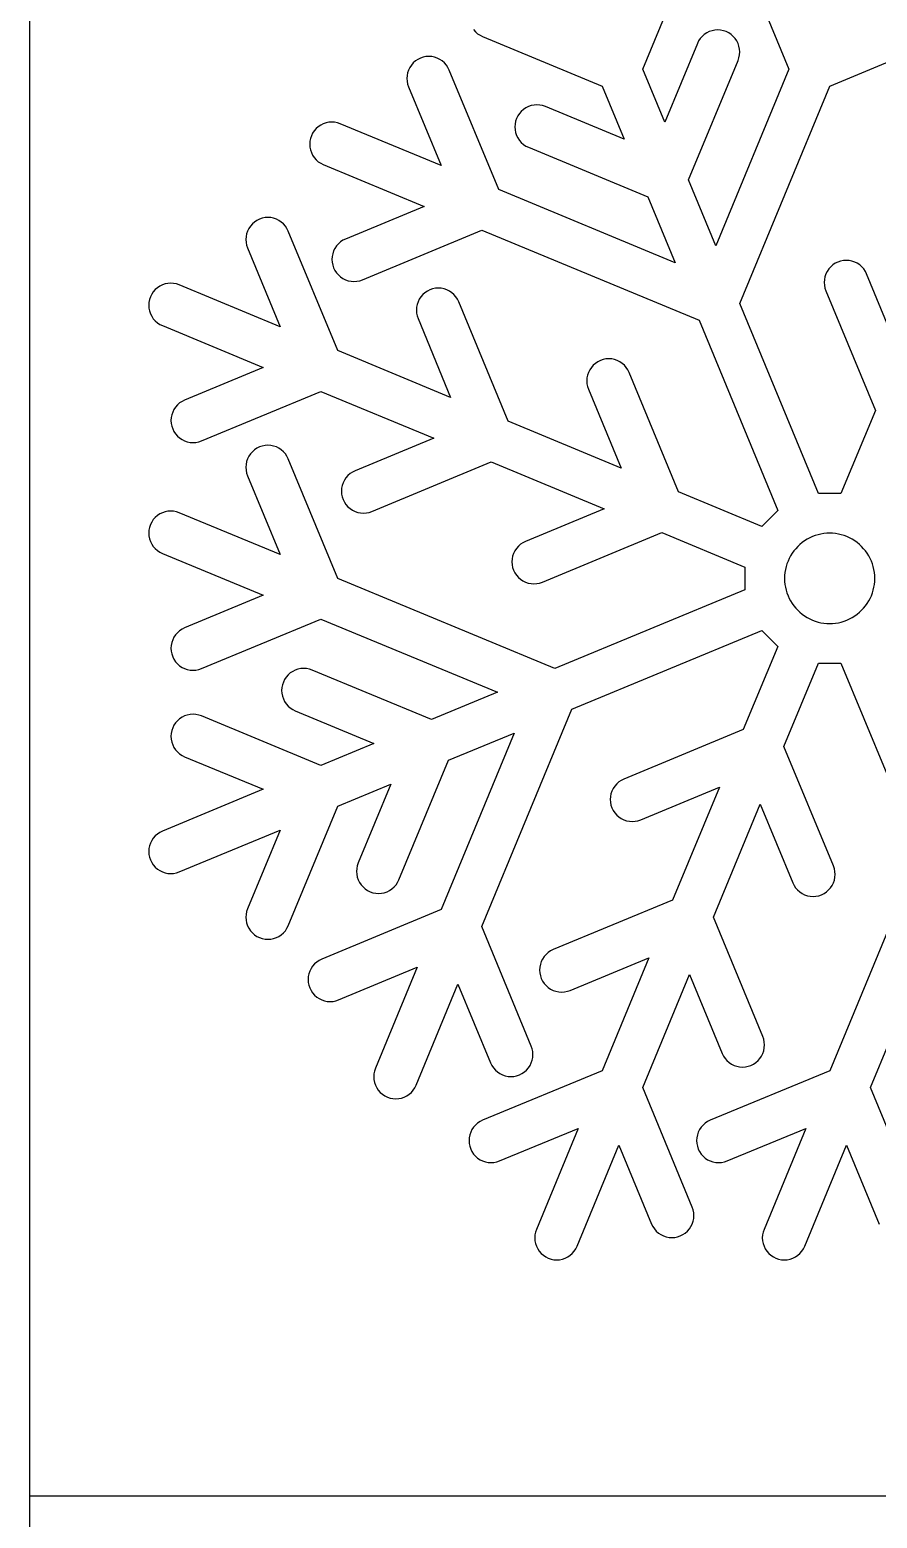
# Model space of a CAD drawing. Extents: x 0 to 210, y 0 to 297.
# Drawn here: x 0 to 55.4, y 147 to 244.2 of the extents above; entities that cross this region are included whole.
import ezdxf

# ---------------------------------------------------------------- set-up
doc = ezdxf.new("R2010")
doc.units = 0
doc.layers.add('Layer_1', color=7, linetype='CONTINUOUS')

msp = doc.modelspace()

# ---------------------------------------------------------------- linework, layer by layer
at = {"layer": 'Layer_1', "color": 7}
for p, q in [((0.000001, 0.000001), (0.000001, 296.999997)), ((40.073285, 241.673139), (43.306985, 249.479837)), ((46.396865, 249.479837), (49.630515, 241.673139)), ((29.014485, 244.258438), (29.138685, 244.116737)), ((29.138685, 244.116737), (29.280285, 243.992537)), ((44.253015, 244.043938), (44.096395, 243.939338)), ((44.421945, 244.127337), (44.253015, 244.043938)), ((44.600305, 244.187837), (44.421945, 244.127337)), ((44.785055, 244.224636), (44.600305, 244.187837)), ((44.973005, 244.236938), (44.785055, 244.224634)), ((45.160975, 244.224636), (44.973005, 244.236941)), ((45.345715, 244.187837), (45.160975, 244.224636)), ((45.524075, 244.127337), (45.345715, 244.187837)), ((45.693005, 244.043938), (45.524075, 244.127337)), ((45.849615, 243.939338), (45.693005, 244.043938)), ((29.280285, 243.992537), (29.436885, 243.887937)), ((29.436885, 243.887937), (29.605785, 243.804636)), ((29.605785, 243.804636), (37.412585, 240.570937)), ((43.642615, 243.347938), (41.511085, 238.202037)), ((43.725935, 243.516939), (43.642615, 243.347938)), ((43.830575, 243.673538), (43.725935, 243.516939)), ((43.954785, 243.815138), (43.830575, 243.673538)), ((44.096395, 243.939338), (43.954785, 243.815138)), ((45.991235, 243.815138), (45.849615, 243.939338)), ((46.115445, 243.673538), (45.991235, 243.815138)), ((46.220085, 243.516939), (46.115445, 243.673538)), ((46.303405, 243.347938), (46.220085, 243.516939)), ((46.363945, 243.169636), (46.303405, 243.347938)), ((46.400695, 242.984837), (46.363945, 243.169636)), ((52.291285, 240.570937), (60.098005, 243.804636)), ((25.072385, 242.086938), (24.948185, 241.945336)), ((25.213985, 242.211136), (25.072385, 242.086938)), ((25.370585, 242.315736), (25.213985, 242.211136)), ((25.539485, 242.399037), (25.370585, 242.315736)), ((25.717885, 242.459638), (25.539485, 242.399037)), ((25.902585, 242.496339), (25.717885, 242.459638)), ((26.090585, 242.508638), (25.902585, 242.496333)), ((26.278485, 242.496339), (26.090585, 242.508643)), ((26.463285, 242.459638), (26.278485, 242.496339)), ((26.641585, 242.399037), (26.463285, 242.459638)), ((26.810585, 242.315736), (26.641585, 242.399037)), ((26.967185, 242.211136), (26.810585, 242.315736)), ((27.108785, 242.086938), (26.967185, 242.211136)), ((27.232985, 241.945336), (27.108785, 242.086938)), ((43.069745, 234.439137), (46.303405, 242.245838)), ((46.303405, 242.245838), (46.363945, 242.424236)), ((46.363945, 242.424236), (46.400695, 242.608937)), ((46.413005, 242.796936), (46.400694, 242.984837)), ((46.400695, 242.608937), (46.413005, 242.796936)), ((24.662885, 241.256638), (24.650585, 241.068638)), ((24.699685, 241.441338), (24.662885, 241.256638)), ((24.760185, 241.619737), (24.699685, 241.441338)), ((24.843485, 241.788638), (24.760185, 241.619737)), ((24.948185, 241.945336), (24.843485, 241.788638)), ((27.337685, 241.788638), (27.232985, 241.945336)), ((27.420985, 241.619737), (27.337685, 241.788638)), ((30.654585, 233.813038), (27.420985, 241.619737)), ((41.511085, 238.202037), (40.073285, 241.673139)), ((49.630515, 241.673139), (44.851925, 230.136538)), ((24.650585, 241.068638), (24.662884, 240.880738)), ((24.662885, 240.880738), (24.699685, 240.695939)), ((24.699685, 240.695939), (24.760185, 240.517639)), ((24.760185, 240.517639), (26.891685, 235.371639)), ((37.412585, 240.570937), (38.850285, 237.099838)), ((46.410575, 226.373638), (52.291285, 240.570937)), ((32.602285, 239.231437), (32.433285, 239.148139)), ((32.780585, 239.291937), (32.602285, 239.231437)), ((32.965385, 239.328738), (32.780585, 239.291937)), ((33.153285, 239.341038), (32.965385, 239.328733)), ((33.341285, 239.328738), (33.153285, 239.341043)), ((33.525985, 239.291937), (33.341285, 239.328738)), ((33.704385, 239.231437), (33.525985, 239.291937)), ((38.850285, 237.099838), (33.704385, 239.231437)), ((19.552883, 238.202638), (19.368186, 238.165938)), ((19.740886, 238.214937), (19.552883, 238.202632)), ((19.928885, 238.202638), (19.740886, 238.214943)), ((20.113585, 238.165938), (19.928885, 238.202638)), ((31.762385, 238.273738), (31.725585, 238.088936)), ((31.822885, 238.452136), (31.762385, 238.273738)), ((31.906185, 238.621038), (31.822885, 238.452136)), ((32.010885, 238.777637), (31.906185, 238.621038)), ((32.135085, 238.919237), (32.010885, 238.777637)), ((32.276685, 239.043437), (32.135085, 238.919237)), ((32.433285, 239.148139), (32.276685, 239.043437)), ((18.410484, 237.326039), (18.349984, 237.147638)), ((18.493785, 237.494937), (18.410484, 237.326039)), ((18.598484, 237.651638), (18.493785, 237.494937)), ((18.722684, 237.793238), (18.598484, 237.651638)), ((18.864284, 237.917438), (18.722684, 237.793238)), ((19.020886, 238.022038), (18.864284, 237.917438)), ((19.189785, 238.105339), (19.020886, 238.022038)), ((19.368186, 238.165938), (19.189785, 238.105339)), ((20.291984, 238.105339), (20.113585, 238.165938)), ((26.891685, 235.371639), (20.291984, 238.105339)), ((31.725585, 238.088936), (31.713285, 237.901038)), ((31.713285, 237.901038), (31.725584, 237.713039)), ((31.725585, 237.713039), (31.762385, 237.528338)), ((31.762385, 237.528338), (31.822885, 237.349937)), ((31.822885, 237.349937), (31.906185, 237.181039)), ((18.313186, 236.962937), (18.300881, 236.774938)), ((18.300886, 236.774938), (18.313191, 236.587037)), ((18.349984, 237.147638), (18.313186, 236.962937)), ((18.313186, 236.587037), (18.349984, 236.402238)), ((18.349984, 236.402238), (18.410484, 236.223938)), ((31.906185, 237.181039), (32.010885, 237.024436)), ((32.010885, 237.024436), (32.135085, 236.882837)), ((32.135085, 236.882837), (32.276685, 236.758637)), ((32.276685, 236.758637), (32.433285, 236.653938)), ((32.433285, 236.653938), (32.602285, 236.570637)), ((32.602285, 236.570637), (40.408985, 233.337036)), ((18.410484, 236.223938), (18.493785, 236.054938)), ((18.493785, 236.054938), (18.598484, 235.898339)), ((18.598484, 235.898339), (18.722684, 235.756736)), ((18.722684, 235.756736), (18.864284, 235.632539)), ((18.864284, 235.632539), (19.020886, 235.527939)), ((19.020886, 235.527939), (19.189785, 235.444638)), ((19.189785, 235.444638), (25.789585, 232.710839)), ((44.851925, 230.136538), (43.069745, 234.439137)), ((42.191185, 229.034437), (30.654585, 233.813038)), ((40.408985, 233.337036), (42.191185, 229.034437)), ((25.789585, 232.710839), (20.643585, 230.579339)), ((14.427285, 231.424436), (14.322685, 231.267837)), ((14.551485, 231.566038), (14.427285, 231.424436)), ((14.693084, 231.690239), (14.551485, 231.566038)), ((14.849684, 231.794938), (14.693084, 231.690239)), ((15.018684, 231.878238), (14.849684, 231.794938)), ((15.196984, 231.938738), (15.018684, 231.878238)), ((15.381786, 231.975537), (15.196984, 231.938738)), ((15.569684, 231.987836), (15.381786, 231.975532)), ((15.757686, 231.975537), (15.569684, 231.987842)), ((15.942386, 231.938738), (15.757686, 231.975537)), ((16.120785, 231.878238), (15.942386, 231.938738)), ((16.289686, 231.794938), (16.120785, 231.878238)), ((16.446286, 231.690239), (16.289686, 231.794938)), ((16.587984, 231.566038), (16.446286, 231.690239)), ((16.712184, 231.424436), (16.587984, 231.566038)), ((16.816784, 231.267837), (16.712184, 231.424436)), ((14.129684, 230.547837), (14.142074, 230.359838)), ((14.142085, 230.735738), (14.129695, 230.547837)), ((14.178785, 230.920537), (14.142085, 230.735738)), ((14.239285, 231.098938), (14.178785, 230.920537)), ((14.322685, 231.267837), (14.239285, 231.098938)), ((16.900085, 231.098938), (16.816784, 231.267837)), ((20.133784, 223.292138), (16.900085, 231.098938)), ((20.474686, 230.496038), (20.318084, 230.391438)), ((20.643585, 230.579339), (20.474686, 230.496038)), ((21.745784, 227.918638), (29.552485, 231.152238)), ((29.552485, 231.152238), (43.749795, 225.271537)), ((14.142085, 230.359838), (14.178785, 230.175137)), ((14.178785, 230.175137), (14.239285, 229.996739)), ((14.239285, 229.996739), (16.370884, 224.850837)), ((19.803785, 229.621637), (19.766986, 229.436937)), ((19.864284, 229.800038), (19.803785, 229.621637)), ((19.947585, 229.968937), (19.864284, 229.800038)), ((20.052284, 230.125638), (19.947585, 229.968937)), ((20.176484, 230.267238), (20.052284, 230.125638)), ((20.318084, 230.391438), (20.176484, 230.267238)), ((19.766986, 229.436937), (19.754681, 229.248937)), ((19.754683, 229.248937), (19.766988, 229.061037)), ((19.766986, 229.061037), (19.803785, 228.876238)), ((19.803785, 228.876238), (19.864284, 228.697938)), ((19.864284, 228.697938), (19.947585, 228.528938)), ((19.947585, 228.528938), (20.052284, 228.372338)), ((52.23324, 228.623539), (52.128581, 228.466936)), ((52.357417, 228.765138), (52.23324, 228.623539)), ((52.499033, 228.889338), (52.357417, 228.765138)), ((52.65565, 228.993938), (52.499033, 228.889338)), ((52.82458, 229.077338), (52.65565, 228.993938)), ((53.00294, 229.137838), (52.82458, 229.077338)), ((53.187693, 229.174637), (53.00294, 229.137838)), ((53.375655, 229.186939), (53.187693, 229.174634)), ((53.563605, 229.174637), (53.375655, 229.186942)), ((53.748345, 229.137838), (53.563605, 229.174637)), ((53.926705, 229.077338), (53.748345, 229.137838)), ((54.095655, 228.993938), (53.926705, 229.077338)), ((54.252265, 228.889338), (54.095655, 228.993938)), ((54.393885, 228.765138), (54.252265, 228.889338)), ((54.518075, 228.623539), (54.393885, 228.765138)), ((54.622725, 228.466936), (54.518075, 228.623539)), ((8.499986, 227.501237), (8.343384, 227.396538)), ((8.668986, 227.584538), (8.499986, 227.501237)), ((8.847286, 227.645038), (8.668986, 227.584538)), ((9.032085, 227.681836), (8.847286, 227.645038)), ((9.219986, 227.694139), (9.032085, 227.681834)), ((9.407985, 227.681836), (9.219986, 227.694141)), ((9.592784, 227.645038), (9.407985, 227.681836)), ((9.771084, 227.584538), (9.592784, 227.645038)), ((16.370884, 224.850837), (9.771084, 227.584538)), ((20.052284, 228.372338), (20.176484, 228.230739)), ((20.176484, 228.230739), (20.318084, 228.106539)), ((20.318084, 228.106539), (20.474686, 228.001939)), ((20.474686, 228.001939), (20.643585, 227.918638)), ((20.643585, 227.918638), (20.821986, 227.858036)), ((20.821986, 227.858036), (21.006785, 227.821336)), ((21.006785, 227.821336), (21.194686, 227.808947)), ((21.194686, 227.808938), (21.382685, 227.821328)), ((21.382685, 227.821336), (21.567386, 227.858036)), ((21.567386, 227.858036), (21.745784, 227.918638)), ((51.947978, 227.934837), (51.935664, 227.746937)), ((51.935664, 227.746937), (51.947978, 227.558937)), ((51.984736, 228.119637), (51.947978, 227.934837)), ((51.947978, 227.558937), (51.984736, 227.374237)), ((52.045283, 228.297939), (51.984736, 228.119637)), ((52.128581, 228.466936), (52.045283, 228.297939)), ((54.706035, 228.297939), (54.622725, 228.466936)), ((56.837545, 223.152043), (54.706035, 228.297939)), ((7.829084, 226.626836), (7.792384, 226.442139)), ((7.889686, 226.805237), (7.829084, 226.626836)), ((7.972984, 226.974136), (7.889686, 226.805237)), ((8.077584, 227.130738), (7.972984, 226.974136)), ((8.201784, 227.272338), (8.077584, 227.130738)), ((8.343384, 227.396538), (8.201784, 227.272338)), ((25.464585, 226.652637), (25.381285, 226.483738)), ((25.569285, 226.809236), (25.464585, 226.652637)), ((25.693485, 226.950937), (25.569285, 226.809236)), ((25.835085, 227.075138), (25.693485, 226.950937)), ((25.991685, 227.179738), (25.835085, 227.075138)), ((26.160685, 227.263038), (25.991685, 227.179738)), ((26.338985, 227.323637), (26.160685, 227.263038)), ((26.523785, 227.360337), (26.338985, 227.323637)), ((26.711685, 227.372637), (26.523785, 227.360332)), ((26.899685, 227.360337), (26.711685, 227.372642)), ((27.084385, 227.323637), (26.899685, 227.360337)), ((27.262785, 227.263038), (27.084385, 227.323637)), ((27.431685, 227.179738), (27.262785, 227.263038)), ((27.588285, 227.075138), (27.431685, 227.179738)), ((27.729985, 226.950937), (27.588285, 227.075138)), ((27.854185, 226.809236), (27.729985, 226.950937)), ((27.958785, 226.652637), (27.854185, 226.809236)), ((28.042085, 226.483738), (27.958785, 226.652637)), ((51.984736, 227.374237), (52.045283, 227.195839)), ((52.045283, 227.195839), (55.278915, 219.389146)), ((7.779986, 226.254136), (7.792376, 226.066137)), ((7.792384, 226.442139), (7.779995, 226.254136)), ((7.792384, 226.066137), (7.829084, 225.881437)), ((7.829084, 225.881437), (7.889686, 225.703038)), ((7.889686, 225.703038), (7.972984, 225.534137)), ((25.271685, 225.932637), (25.283984, 225.744737)), ((25.283985, 226.120637), (25.271686, 225.932637)), ((25.320785, 226.305337), (25.283985, 226.120637)), ((25.283985, 225.744737), (25.320785, 225.559937)), ((25.381285, 226.483738), (25.320785, 226.305337)), ((25.320785, 225.559937), (25.381285, 225.381638)), ((31.275785, 218.677043), (28.042085, 226.483738)), ((51.555186, 213.953461), (46.410575, 226.373638)), ((7.972984, 225.534137), (8.077584, 225.377537)), ((8.077584, 225.377537), (8.201784, 225.235938)), ((8.201784, 225.235938), (8.343384, 225.111737)), ((8.343384, 225.111737), (8.499986, 225.007039)), ((8.499986, 225.007039), (8.668986, 224.923738)), ((8.668986, 224.923738), (15.268685, 222.190032)), ((25.381285, 225.381638), (27.512885, 220.235643)), ((43.749795, 225.271537), (48.894415, 212.851327)), ((27.512885, 220.235643), (20.133784, 223.292138)), ((37.302685, 222.647937), (37.133685, 222.564541)), ((37.480985, 222.708446), (37.302685, 222.647937)), ((37.665785, 222.745135), (37.480985, 222.708446)), ((37.853685, 222.757524), (37.665785, 222.745107)), ((38.041685, 222.745135), (37.853685, 222.757553)), ((38.226385, 222.708446), (38.041685, 222.745135)), ((38.404785, 222.647937), (38.226385, 222.708446)), ((38.573685, 222.564541), (38.404785, 222.647937)), ((15.268685, 222.190032), (10.122786, 220.058549)), ((36.462785, 221.690245), (36.425985, 221.505445)), ((36.523285, 221.868524), (36.462785, 221.690245)), ((36.606585, 222.037547), (36.523285, 221.868524)), ((36.711285, 222.194124), (36.606585, 222.037547)), ((36.835485, 222.335743), (36.711285, 222.194124)), ((36.977085, 222.459949), (36.835485, 222.335743)), ((37.133685, 222.564541), (36.977085, 222.459949)), ((38.730285, 222.459949), (38.573685, 222.564541)), ((38.871885, 222.335743), (38.730285, 222.459949)), ((38.996085, 222.194124), (38.871885, 222.335743)), ((39.100785, 222.037547), (38.996085, 222.194124)), ((39.184085, 221.868524), (39.100785, 222.037547)), ((42.417735, 214.061834), (39.184085, 221.868524)), ((36.413685, 221.317542), (36.425984, 221.129525)), ((36.425985, 221.505445), (36.413686, 221.317542)), ((36.425985, 221.129525), (36.462785, 220.944839)), ((36.462785, 220.944839), (36.523285, 220.766447)), ((36.523285, 220.766447), (38.654785, 215.620491)), ((9.655584, 219.746326), (9.531384, 219.604735)), ((9.797184, 219.870532), (9.655584, 219.746326)), ((9.953885, 219.975237), (9.797184, 219.870532)), ((10.122786, 220.058549), (9.953885, 219.975237)), ((11.224884, 217.397729), (19.031585, 220.631431)), ((19.031585, 220.631431), (26.410685, 217.57488)), ((9.246184, 218.916028), (9.233879, 218.728125)), ((9.282884, 219.100827), (9.246184, 218.916028)), ((9.343486, 219.279248), (9.282884, 219.100827)), ((9.426784, 219.44813), (9.343486, 219.279248)), ((9.531384, 219.604735), (9.426784, 219.44813)), ((55.278915, 219.389146), (53.027384, 213.953461)), ((9.233885, 218.728125), (9.24619, 218.540137)), ((9.246184, 218.540137), (9.282884, 218.355422)), ((9.282884, 218.355422), (9.343486, 218.177058)), ((9.343486, 218.177058), (9.426784, 218.008119)), ((9.426784, 218.008119), (9.531384, 217.851486)), ((9.531384, 217.851486), (9.655584, 217.709895)), ((38.654785, 215.620491), (31.275785, 218.677043)), ((9.655584, 217.709895), (9.797184, 217.585689)), ((9.797184, 217.585689), (9.953885, 217.481041)), ((9.953885, 217.481041), (10.122786, 217.397729)), ((10.122786, 217.397729), (10.301184, 217.337193)), ((10.301184, 217.337193), (10.485885, 217.300447)), ((10.485885, 217.300447), (10.673884, 217.288029)), ((10.673884, 217.288114), (10.861785, 217.300532)), ((10.861785, 217.300447), (11.046485, 217.337193)), ((11.046485, 217.337193), (11.224884, 217.397729)), ((14.693084, 216.811525), (14.551485, 216.687348)), ((14.849684, 216.916173), (14.693084, 216.811525)), ((15.018684, 216.999485), (14.849684, 216.916173)), ((15.196984, 217.060022), (15.018684, 216.999485)), ((15.381786, 217.096767), (15.196984, 217.060022)), ((15.569684, 217.109101), (15.381786, 217.096683)), ((15.757686, 217.096767), (15.569684, 217.109185)), ((15.942386, 217.060022), (15.757686, 217.096767)), ((16.120785, 216.999485), (15.942386, 217.060022)), ((16.289686, 216.916173), (16.120785, 216.999485)), ((16.446286, 216.811525), (16.289686, 216.916173)), ((16.587984, 216.687348), (16.446286, 216.811525)), ((26.410685, 217.57488), (21.264784, 215.44334)), ((14.142085, 215.85705), (14.129695, 215.66909)), ((14.178785, 216.041793), (14.142085, 215.85705)), ((14.239285, 216.220157), (14.178785, 216.041793)), ((14.322685, 216.389095), (14.239285, 216.220157)), ((14.427285, 216.545729), (14.322685, 216.389095)), ((14.551485, 216.687348), (14.427285, 216.545729)), ((16.712184, 216.545729), (16.587984, 216.687348)), ((16.816784, 216.389095), (16.712184, 216.545729)), ((16.900085, 216.220157), (16.816784, 216.389095)), ((20.133784, 208.413439), (16.900085, 216.220157)), ((22.366884, 212.782577), (30.173585, 216.016223)), ((30.173585, 216.016223), (37.552685, 212.9597)), ((14.129684, 215.66909), (14.142074, 215.48113)), ((14.142085, 215.48113), (14.178785, 215.296387)), ((14.178785, 215.296387), (14.239285, 215.118023)), ((14.239285, 215.118023), (16.370884, 209.972067)), ((20.673385, 214.989583), (20.568785, 214.832978)), ((20.797585, 215.131203), (20.673385, 214.989583)), ((20.939184, 215.25538), (20.797585, 215.131203)), ((21.095784, 215.360028), (20.939184, 215.25538)), ((21.264784, 215.44334), (21.095784, 215.360028)), ((20.375784, 214.112945), (20.388174, 213.925013)), ((20.388185, 214.300905), (20.375795, 214.112945)), ((20.424885, 214.485647), (20.388185, 214.300905)), ((20.388185, 213.925013), (20.424885, 213.74027)), ((20.485484, 214.66404), (20.424885, 214.485647)), ((20.568785, 214.832978), (20.485484, 214.66404)), ((47.853405, 211.810294), (42.417735, 214.061834)), ((53.027384, 213.953461), (51.555186, 213.953461)), ((20.424885, 213.74027), (20.485484, 213.561906)), ((20.485484, 213.561906), (20.568785, 213.392968)), ((20.568785, 213.392968), (20.673385, 213.236334)), ((20.673385, 213.236334), (20.797585, 213.094715)), ((20.797585, 213.094715), (20.939184, 212.970537)), ((20.939184, 212.970537), (21.095784, 212.865889)), ((37.552685, 212.9597), (32.406785, 210.828189)), ((7.972984, 212.095395), (7.889686, 211.926456)), ((8.077584, 212.252028), (7.972984, 212.095395)), ((8.201784, 212.393619), (8.077584, 212.252028)), ((8.343384, 212.517825), (8.201784, 212.393619)), ((8.499986, 212.622501), (8.343384, 212.517825)), ((8.668986, 212.705785), (8.499986, 212.622501)), ((8.847286, 212.766321), (8.668986, 212.705785)), ((9.032085, 212.803095), (8.847286, 212.766321)), ((9.219986, 212.8154), (9.032085, 212.802982)), ((9.407985, 212.803095), (9.219986, 212.815513)), ((9.592784, 212.766321), (9.407985, 212.803095)), ((9.771084, 212.705785), (9.592784, 212.766321)), ((16.370884, 209.972067), (9.771084, 212.705785)), ((21.095784, 212.865889), (21.264784, 212.782577)), ((21.264784, 212.782577), (21.443084, 212.722041)), ((21.443084, 212.722041), (21.627886, 212.685295)), ((21.627886, 212.685295), (21.815786, 212.672878)), ((21.815786, 212.672962), (22.003786, 212.68538)), ((22.003786, 212.685295), (22.188483, 212.722041)), ((22.188483, 212.722041), (22.366884, 212.782577)), ((48.894415, 212.851327), (47.853405, 211.810294)), ((7.779986, 211.375389), (7.792376, 211.187429)), ((7.792384, 211.563349), (7.779995, 211.375389)), ((7.829084, 211.748092), (7.792384, 211.563349)), ((7.792384, 211.187429), (7.829084, 211.002687)), ((7.889686, 211.926456), (7.829084, 211.748092)), ((7.829084, 211.002687), (7.889686, 210.82435)), ((33.508885, 208.167426), (41.315585, 211.401071)), ((41.315585, 211.401071), (46.751275, 209.149531)), ((7.889686, 210.82435), (7.972984, 210.655384)), ((7.972984, 210.655384), (8.077584, 210.498779)), ((8.077584, 210.498779), (8.201784, 210.35716)), ((8.201784, 210.35716), (8.343384, 210.232954)), ((8.343384, 210.232954), (8.499986, 210.128334)), ((8.499986, 210.128334), (8.668986, 210.045022)), ((8.668986, 210.045022), (15.268685, 207.311305)), ((31.627385, 210.04886), (31.566885, 209.870496)), ((31.710785, 210.217798), (31.627385, 210.04886)), ((31.815385, 210.374403), (31.710785, 210.217798)), ((31.939585, 210.516051), (31.815385, 210.374403)), ((32.081185, 210.640229), (31.939585, 210.516051)), ((32.237785, 210.744877), (32.081185, 210.640229)), ((32.406785, 210.828189), (32.237785, 210.744877)), ((31.517785, 209.497821), (31.530084, 209.309833)), ((31.530085, 209.685753), (31.517786, 209.497821)), ((31.566885, 209.870496), (31.530085, 209.685753)), ((31.530085, 209.309833), (31.566885, 209.12509)), ((31.566885, 209.12509), (31.627385, 208.946726)), ((46.751275, 209.149531), (46.751275, 207.677347)), ((34.331085, 202.532718), (20.133784, 208.413439)), ((31.627385, 208.946726), (31.710785, 208.777816)), ((31.710785, 208.777816), (31.815385, 208.621183)), ((31.815385, 208.621183), (31.939585, 208.479563)), ((31.939585, 208.479563), (32.081185, 208.355386)), ((32.081185, 208.355386), (32.237785, 208.250738)), ((32.237785, 208.250738), (32.406785, 208.167426)), ((32.406785, 208.167426), (32.585085, 208.106889)), ((32.585085, 208.106889), (32.769885, 208.070144)), ((32.769885, 208.070144), (32.957785, 208.057726)), ((32.957785, 208.057811), (33.145785, 208.070228)), ((33.145785, 208.070144), (33.330485, 208.106889)), ((33.330485, 208.106889), (33.508885, 208.167426)), ((55.241285, 208.413439), (55.241285, 208.413439)), ((15.268685, 207.311305), (10.122786, 205.179793)), ((46.751275, 207.677347), (34.331085, 202.532718)), ((10.122786, 205.179793), (9.953885, 205.096481)), ((11.224884, 202.51903), (19.031585, 205.752676)), ((19.031585, 205.752676), (30.568185, 200.974089)), ((9.282884, 204.2221), (9.246184, 204.037357)), ((9.343486, 204.400465), (9.282884, 204.2221)), ((9.426784, 204.569431), (9.343486, 204.400465)), ((9.531384, 204.726036), (9.426784, 204.569431)), ((9.655584, 204.867655), (9.531384, 204.726036)), ((9.797184, 204.991833), (9.655584, 204.867655)), ((9.953885, 205.096481), (9.797184, 204.991833)), ((35.433185, 199.871955), (47.853405, 205.016556)), ((47.853405, 205.016556), (48.894415, 203.975551)), ((9.246184, 204.037357), (9.233879, 203.849397)), ((9.233885, 203.849397), (9.24619, 203.661466)), ((9.246184, 203.661466), (9.282884, 203.476695)), ((9.282884, 203.476695), (9.343486, 203.29833)), ((9.343486, 203.29833), (9.426784, 203.12942)), ((48.894415, 203.975551), (46.642875, 198.539894)), ((9.426784, 203.12942), (9.531384, 202.972787)), ((9.531384, 202.972787), (9.655584, 202.831168)), ((9.655584, 202.831168), (9.797184, 202.706962)), ((9.797184, 202.706962), (9.953885, 202.602314)), ((9.953885, 202.602314), (10.122786, 202.51903)), ((10.122786, 202.51903), (10.301184, 202.458465)), ((10.301184, 202.458465), (10.485885, 202.42172)), ((10.485885, 202.42172), (10.673884, 202.409302)), ((10.673884, 202.409415), (10.861785, 202.421833)), ((10.861785, 202.42172), (11.046485, 202.458465)), ((11.046485, 202.458465), (11.224884, 202.51903)), ((17.031185, 202.237598), (16.889586, 202.113392)), ((17.187785, 202.342246), (17.031185, 202.237598)), ((17.356785, 202.425558), (17.187785, 202.342246)), ((17.535085, 202.486095), (17.356785, 202.425558)), ((17.719884, 202.52284), (17.535085, 202.486095)), ((17.907785, 202.535145), (17.719884, 202.522727)), ((18.095784, 202.52284), (17.907785, 202.535258)), ((18.280484, 202.486095), (18.095784, 202.52284)), ((18.458886, 202.425558), (18.280484, 202.486095)), ((26.265585, 199.191884), (18.458886, 202.425558)), ((49.303656, 197.437732), (51.555186, 202.873417)), ((51.555186, 202.873417), (53.027384, 202.873417)), ((53.027384, 202.873417), (58.171995, 190.45324)), ((16.480084, 201.283123), (16.46778, 201.095163)), ((16.516883, 201.467865), (16.480084, 201.283123)), ((16.577383, 201.64623), (16.516883, 201.467865)), ((16.660786, 201.815168), (16.577383, 201.64623)), ((16.765386, 201.971773), (16.660786, 201.815168)), ((16.889586, 202.113392), (16.765386, 201.971773)), ((16.467785, 201.095163), (16.48009, 200.907203)), ((16.480084, 200.907203), (16.516883, 200.72246)), ((16.516883, 200.72246), (16.577383, 200.544095)), ((16.577383, 200.544095), (16.660786, 200.375157)), ((16.660786, 200.375157), (16.765386, 200.218552)), ((30.568185, 200.974089), (26.265585, 199.191884)), ((9.953885, 199.345836), (9.797184, 199.241188)), ((10.122786, 199.429148), (9.953885, 199.345836)), ((10.301184, 199.489685), (10.122786, 199.429148)), ((10.485885, 199.52643), (10.301184, 199.489685)), ((10.673884, 199.538763), (10.485885, 199.526346)), ((10.861785, 199.52643), (10.673884, 199.538848)), ((11.046485, 199.489685), (10.861785, 199.52643)), ((11.224884, 199.429148), (11.046485, 199.489685)), ((19.031585, 196.195446), (11.224884, 199.429148)), ((16.765386, 200.218552), (16.889586, 200.076933)), ((16.889586, 200.076933), (17.031185, 199.952727)), ((17.031185, 199.952727), (17.187785, 199.848079)), ((17.187785, 199.848079), (17.356785, 199.764767)), ((17.356785, 199.764767), (22.502684, 197.633227)), ((29.552472, 185.674653), (35.433185, 199.871955)), ((9.282884, 198.471455), (9.246184, 198.286741)), ((9.343486, 198.64982), (9.282884, 198.471455)), ((9.426784, 198.818758), (9.343486, 198.64982)), ((9.531384, 198.975363), (9.426784, 198.818758)), ((9.655584, 199.116982), (9.531384, 198.975363)), ((9.797184, 199.241188), (9.655584, 199.116982)), ((46.642875, 198.539894), (38.836185, 195.306249)), ((9.246184, 198.286741), (9.233879, 198.098725)), ((9.233885, 198.098725), (9.24619, 197.910849)), ((9.246184, 197.910849), (9.282884, 197.72605)), ((9.282884, 197.72605), (9.343486, 197.547629)), ((9.343486, 197.547629), (9.426784, 197.378747)), ((9.426784, 197.378747), (9.531384, 197.222142)), ((22.502684, 197.633227), (19.031585, 196.195446)), ((31.670285, 198.313326), (26.891685, 186.776731)), ((27.367685, 196.531149), (31.670285, 198.313326)), ((52.537287, 189.631042), (49.303655, 197.437732)), ((9.531384, 197.222142), (9.655584, 197.080523)), ((9.655584, 197.080523), (9.797184, 196.956345)), ((9.797184, 196.956345), (9.953885, 196.851641)), ((9.953885, 196.851641), (10.122786, 196.768329)), ((10.122786, 196.768329), (15.268685, 194.636846)), ((24.134085, 188.724431), (27.367685, 196.531149)), ((15.268685, 194.636846), (8.668986, 191.903128)), ((20.133784, 193.53474), (23.604886, 194.972436)), ((23.604886, 194.972436), (21.473284, 189.826537)), ((38.056785, 194.526948), (37.996285, 194.348527)), ((38.140185, 194.69583), (38.056785, 194.526948)), ((38.244785, 194.852435), (38.140185, 194.69583)), ((38.368985, 194.994026), (38.244785, 194.852435)), ((38.510585, 195.118232), (38.368985, 194.994026)), ((38.667185, 195.222937), (38.510585, 195.118232)), ((38.836185, 195.306249), (38.667185, 195.222937)), ((39.938285, 192.645429), (45.084235, 194.776941)), ((45.084235, 194.776941), (42.027685, 187.39793)), ((16.900085, 185.727937), (20.133784, 193.53474)), ((37.959585, 194.163841), (37.947184, 193.975825)), ((37.947185, 193.975825), (37.959586, 193.787949)), ((37.996285, 194.348527), (37.959585, 194.163841)), ((37.959585, 193.787949), (37.996285, 193.60315)), ((37.996285, 193.60315), (38.056785, 193.424842)), ((44.688505, 186.29574), (47.745021, 193.674835)), ((47.745025, 193.674835), (49.876535, 188.528936)), ((38.056785, 193.424842), (38.140185, 193.255848)), ((38.140185, 193.255848), (38.244785, 193.099243)), ((38.244785, 193.099243), (38.368985, 192.957623)), ((38.368985, 192.957623), (38.510585, 192.833446)), ((38.510585, 192.833446), (38.667185, 192.728741)), ((38.667185, 192.728741), (38.836185, 192.645429)), ((38.836185, 192.645429), (39.014485, 192.584949)), ((39.014485, 192.584949), (39.199285, 192.548147)), ((39.199285, 192.548147), (39.387185, 192.535729)), ((39.387185, 192.535842), (39.575185, 192.54826)), ((39.575185, 192.548147), (39.759885, 192.584949)), ((39.759885, 192.584949), (39.938285, 192.645429)), ((8.201784, 191.590934), (8.077584, 191.449343)), ((8.343384, 191.71514), (8.201784, 191.590934)), ((8.499986, 191.819845), (8.343384, 191.71514)), ((8.668986, 191.903128), (8.499986, 191.819845)), ((9.771084, 189.242337), (16.370884, 191.976026)), ((16.370884, 191.976026), (14.239285, 186.830127)), ((7.779986, 190.572733), (7.792376, 190.384745)), ((7.792384, 190.760749), (7.779995, 190.572733)), ((7.829084, 190.945435), (7.792384, 190.760749)), ((7.889686, 191.123828), (7.829084, 190.945435)), ((7.972984, 191.292738), (7.889686, 191.123828)), ((8.077584, 191.449343), (7.972984, 191.292738)), ((7.792384, 190.384745), (7.829084, 190.20003)), ((7.829084, 190.20003), (7.889686, 190.021637)), ((7.889686, 190.021637), (7.972984, 189.852727)), ((7.972984, 189.852727), (8.077584, 189.696151)), ((8.077584, 189.696151), (8.201784, 189.554531)), ((21.412784, 189.648145), (21.375985, 189.46343)), ((21.473284, 189.826537), (21.412784, 189.648145)), ((58.171995, 190.45324), (52.291285, 176.255938)), ((52.597834, 189.452649), (52.537287, 189.631042)), ((8.201784, 189.554531), (8.343384, 189.430325)), ((8.343384, 189.430325), (8.499986, 189.325649)), ((8.499986, 189.325649), (8.668986, 189.242337)), ((8.668986, 189.242337), (8.847286, 189.181829)), ((8.847286, 189.181829), (9.032085, 189.145027)), ((9.032085, 189.145027), (9.219986, 189.132891)), ((9.219986, 189.13275), (9.407985, 189.144886)), ((9.407985, 189.145027), (9.592784, 189.181829)), ((9.592784, 189.181829), (9.771084, 189.242337)), ((21.375985, 189.46343), (21.36368, 189.275442)), ((21.363686, 189.275442), (21.375991, 189.087538)), ((21.375985, 189.087538), (21.412784, 188.902739)), ((21.412784, 188.902739), (21.473284, 188.724431)), ((21.473284, 188.724431), (21.556585, 188.555437)), ((24.050786, 188.555437), (24.134085, 188.724431)), ((52.537287, 188.528936), (52.597834, 188.707244)), ((52.634592, 189.267935), (52.597834, 189.452649)), ((52.597834, 188.707244), (52.634592, 188.892043)), ((52.646906, 189.079947), (52.634592, 189.267935)), ((52.634592, 188.892043), (52.646906, 189.079947)), ((21.556585, 188.555437), (21.661284, 188.398831)), ((21.661284, 188.398831), (21.785484, 188.257241)), ((21.785484, 188.257241), (21.927083, 188.133035)), ((21.927083, 188.133035), (22.083686, 188.02833)), ((22.083686, 188.02833), (22.252584, 187.945046)), ((22.252584, 187.945046), (22.430986, 187.884538)), ((22.430986, 187.884538), (22.615785, 187.847736)), ((22.615785, 187.847736), (22.803685, 187.835318)), ((22.803685, 187.835431), (22.991685, 187.847849)), ((22.991685, 187.847736), (23.176385, 187.884538)), ((23.176385, 187.884538), (23.354784, 187.945046)), ((23.354784, 187.945046), (23.523685, 188.02833)), ((23.523685, 188.02833), (23.680285, 188.133035)), ((23.680285, 188.133035), (23.821884, 188.257241)), ((23.821884, 188.257241), (23.946084, 188.398831)), ((23.946084, 188.398831), (24.050786, 188.555437)), ((49.876535, 188.528936), (49.959845, 188.359941)), ((49.959845, 188.359941), (50.064495, 188.203336)), ((50.064495, 188.203336), (50.188685, 188.061745)), ((50.188685, 188.061745), (50.330305, 187.937539)), ((50.330305, 187.937539), (50.486915, 187.832948)), ((50.486915, 187.832948), (50.655865, 187.749551)), ((50.655865, 187.749551), (50.834225, 187.689043)), ((50.834225, 187.689043), (51.018965, 187.652241)), ((51.018965, 187.652241), (51.206915, 187.639823)), ((51.206915, 187.639936), (51.394877, 187.652354)), ((51.394877, 187.652241), (51.57963, 187.689043)), ((51.57963, 187.689043), (51.75799, 187.749551)), ((51.75799, 187.749551), (51.92692, 187.832948)), ((51.92692, 187.832948), (52.083537, 187.937539)), ((52.083537, 187.937539), (52.225153, 188.061745)), ((52.225153, 188.061745), (52.349329, 188.203336)), ((52.349329, 188.203336), (52.453989, 188.359941)), ((52.453989, 188.359941), (52.537287, 188.528936)), ((14.239285, 186.830127), (14.178785, 186.651735)), ((26.891685, 186.776731), (19.084984, 183.543142)), ((42.027685, 187.39793), (34.220985, 184.164228)), ((54.952055, 175.153747), (59.730645, 186.690343)), ((14.129684, 186.279032), (14.142074, 186.091129)), ((14.142085, 186.467049), (14.129695, 186.279032)), ((14.178785, 186.651735), (14.142085, 186.467049)), ((14.142085, 186.091129), (14.178785, 185.906329)), ((14.178785, 185.906329), (14.239285, 185.727937)), ((14.239285, 185.727937), (14.322685, 185.559027)), ((16.816784, 185.559027), (16.900085, 185.727937)), ((47.922145, 178.48905), (44.688505, 186.29574)), ((14.322685, 185.559027), (14.427285, 185.40245)), ((14.427285, 185.40245), (14.551485, 185.260831)), ((14.551485, 185.260831), (14.693084, 185.136625)), ((14.693084, 185.136625), (14.849684, 185.031949)), ((14.849684, 185.031949), (15.018684, 184.948637)), ((15.018684, 184.948637), (15.196984, 184.888128)), ((15.196984, 184.888128), (15.381786, 184.851326)), ((15.381786, 184.851326), (15.569684, 184.839191)), ((15.569684, 184.83905), (15.757686, 184.851185)), ((15.757686, 184.851326), (15.942386, 184.888128)), ((15.942386, 184.888128), (16.120785, 184.948637)), ((16.120785, 184.948637), (16.289686, 185.031949)), ((16.289686, 185.031949), (16.446286, 185.136625)), ((16.446286, 185.136625), (16.587984, 185.260831)), ((16.587984, 185.260831), (16.712184, 185.40245)), ((16.712184, 185.40245), (16.816784, 185.559027)), ((32.786085, 177.867935), (29.552485, 185.674625)), ((33.753785, 183.852147), (33.629585, 183.710443)), ((33.895485, 183.976325), (33.753785, 183.852147)), ((34.052085, 184.080944), (33.895485, 183.976325)), ((34.220985, 184.164228), (34.052085, 184.080944)), ((18.388985, 182.932723), (18.305684, 182.763729)), ((18.493585, 183.089328), (18.388985, 182.932723)), ((18.617785, 183.230947), (18.493585, 183.089328)), ((18.759384, 183.355125), (18.617785, 183.230947)), ((18.916086, 183.45983), (18.759384, 183.355125)), ((19.084984, 183.543142), (18.916086, 183.45983)), ((20.187085, 180.882351), (25.333085, 183.013834)), ((25.333085, 183.013834), (22.599385, 176.414124)), ((33.332085, 182.833833), (33.344384, 182.645929)), ((33.344385, 183.021849), (33.332086, 182.833833)), ((33.381085, 183.206535), (33.344385, 183.021849)), ((33.441685, 183.384928), (33.381085, 183.206535)), ((33.524985, 183.553838), (33.441685, 183.384928)), ((33.629585, 183.710443), (33.524985, 183.553838)), ((35.323085, 181.503437), (40.469085, 183.635033)), ((40.469085, 183.635033), (37.412585, 176.255938)), ((18.208385, 182.40065), (18.19608, 182.212746)), ((18.196086, 182.212746), (18.208391, 182.02473)), ((18.245085, 182.585449), (18.208385, 182.40065)), ((18.208385, 182.02473), (18.245085, 181.840043)), ((18.305684, 182.763729), (18.245085, 182.585449)), ((18.245085, 181.840043), (18.305684, 181.661651)), ((25.260085, 175.311933), (27.99385, 181.911813)), ((27.993885, 181.911728), (30.125385, 176.765744)), ((33.344385, 182.645929), (33.381085, 182.46113)), ((33.381085, 182.46113), (33.441685, 182.28285)), ((33.441685, 182.28285), (33.524985, 182.113827)), ((33.524985, 182.113827), (33.629585, 181.95725)), ((33.629585, 181.95725), (33.753785, 181.815631)), ((33.753785, 181.815631), (33.895485, 181.691425)), ((40.073285, 175.153747), (43.129845, 182.532843)), ((43.129845, 182.532843), (45.261375, 177.386944)), ((18.305684, 181.661651), (18.388985, 181.492741)), ((18.388985, 181.492741), (18.493585, 181.336136)), ((18.493585, 181.336136), (18.617785, 181.194545)), ((18.617785, 181.194545), (18.759384, 181.070339)), ((18.759384, 181.070339), (18.916086, 180.965634)), ((18.916086, 180.965634), (19.084984, 180.882351)), ((19.084984, 180.882351), (19.263385, 180.821842)), ((20.008785, 180.821842), (20.187085, 180.882351)), ((33.895485, 181.691425), (34.052085, 181.586749)), ((34.052085, 181.586749), (34.220985, 181.503437)), ((34.220985, 181.503437), (34.399385, 181.442929)), ((34.399385, 181.442929), (34.584085, 181.406127)), ((34.584085, 181.406127), (34.772085, 181.393991)), ((34.772085, 181.39385), (34.959985, 181.405986)), ((34.959985, 181.406127), (35.144785, 181.442929)), ((35.144785, 181.442929), (35.323085, 181.503437)), ((19.263385, 180.821842), (19.448086, 180.78504)), ((19.448086, 180.78504), (19.636085, 180.772623)), ((19.636085, 180.772735), (19.823986, 180.785153)), ((19.823986, 180.78504), (20.008785, 180.821842)), ((47.982695, 178.310629), (47.922145, 178.48905)), ((48.019435, 178.125943), (47.982695, 178.310629)), ((48.031765, 177.937926), (48.019435, 178.125943)), ((48.019435, 177.750051), (48.031765, 177.937926)), ((32.846685, 177.689542), (32.786085, 177.867935)), ((32.786085, 176.765744), (32.846685, 176.944137)), ((32.883385, 177.504828), (32.846685, 177.689542)), ((32.846685, 176.944137), (32.883385, 177.128936)), ((32.895785, 177.31684), (32.883384, 177.504828)), ((32.883385, 177.128936), (32.895786, 177.31684)), ((45.261375, 177.386944), (45.344695, 177.217949)), ((45.344695, 177.217949), (45.449335, 177.061344)), ((45.449335, 177.061344), (45.573525, 176.919725)), ((47.609995, 176.919725), (47.734185, 177.061344)), ((47.734185, 177.061344), (47.838835, 177.217949)), ((47.838835, 177.217949), (47.922145, 177.386944)), ((47.922145, 177.386944), (47.982695, 177.565223)), ((47.982695, 177.565223), (48.019435, 177.750051)), ((22.502086, 176.051045), (22.489781, 175.863028)), ((22.538786, 176.235731), (22.502086, 176.051045)), ((22.599385, 176.414124), (22.538786, 176.235731)), ((37.412585, 176.255938), (29.605785, 173.022236)), ((30.125385, 176.765744), (30.208685, 176.596834)), ((30.208685, 176.596834), (30.313285, 176.440229)), ((30.313285, 176.440229), (30.437485, 176.298638)), ((30.437485, 176.298638), (30.579085, 176.174432)), ((30.579085, 176.174432), (30.735785, 176.069728)), ((30.735785, 176.069728), (30.904685, 175.986444)), ((30.904685, 175.986444), (31.083085, 175.925936)), ((31.828485, 175.925936), (32.006785, 175.986444)), ((32.006785, 175.986444), (32.175785, 176.069728)), ((32.175785, 176.069728), (32.332385, 176.174432)), ((32.332385, 176.174432), (32.473985, 176.298638)), ((32.473985, 176.298638), (32.598185, 176.440229)), ((32.598185, 176.440229), (32.702785, 176.596834)), ((32.702785, 176.596834), (32.786085, 176.765744)), ((52.291285, 176.255938), (44.484565, 173.022236)), ((45.573525, 176.919725), (45.715145, 176.795547)), ((45.715145, 176.795547), (45.871755, 176.690927)), ((45.871755, 176.690927), (46.040685, 176.607643)), ((46.040685, 176.607643), (46.219065, 176.54705)), ((46.219065, 176.54705), (46.403805, 176.510333)), ((46.403805, 176.510333), (46.591765, 176.497915)), ((46.591765, 176.497944), (46.779715, 176.510361)), ((46.779715, 176.510333), (46.964455, 176.54705)), ((46.964455, 176.54705), (47.142815, 176.607643)), ((47.142815, 176.607643), (47.311765, 176.690927)), ((47.311765, 176.690927), (47.468375, 176.795547)), ((47.468375, 176.795547), (47.609995, 176.919725)), ((22.489784, 175.863028), (22.502089, 175.67504)), ((22.502086, 175.67504), (22.538786, 175.490326)), ((22.538786, 175.490326), (22.599385, 175.311933)), ((22.599385, 175.311933), (22.682685, 175.143051)), ((22.682685, 175.143051), (22.787285, 174.986446)), ((25.072185, 174.986446), (25.176785, 175.143051)), ((25.176785, 175.143051), (25.260085, 175.311933)), ((31.083085, 175.925936), (31.267785, 175.889134)), ((31.267785, 175.889134), (31.455785, 175.876716)), ((31.455785, 175.876829), (31.643685, 175.889247)), ((31.643685, 175.889134), (31.828485, 175.925936)), ((43.306985, 167.347029), (40.073285, 175.153747)), ((58.185705, 167.347029), (54.952055, 175.153747)), ((22.787285, 174.986446), (22.911486, 174.844827)), ((22.911486, 174.844827), (23.053085, 174.720649)), ((23.053085, 174.720649), (23.209783, 174.615945)), ((23.209783, 174.615945), (23.378685, 174.532633)), ((23.378685, 174.532633), (23.557086, 174.472124)), ((23.557086, 174.472124), (23.741784, 174.435351)), ((23.741784, 174.435351), (23.929786, 174.422933)), ((23.929786, 174.423046), (24.117685, 174.435464)), ((24.117685, 174.435351), (24.302485, 174.472124)), ((24.302485, 174.472124), (24.480785, 174.532633)), ((24.480785, 174.532633), (24.649785, 174.615945)), ((24.649785, 174.615945), (24.806385, 174.720649)), ((24.806385, 174.720649), (24.947985, 174.844827)), ((24.947985, 174.844827), (25.072185, 174.986446)), ((28.826485, 172.242936), (28.765985, 172.064543)), ((28.909785, 172.411846), (28.826485, 172.242936)), ((29.014485, 172.568451), (28.909785, 172.411846)), ((29.138685, 172.710126), (29.014485, 172.568451)), ((29.280285, 172.834332), (29.138685, 172.710126)), ((29.436885, 172.938924), (29.280285, 172.834332)), ((29.605785, 173.022236), (29.436885, 172.938924)), ((30.707985, 170.361445), (35.853885, 172.493041)), ((35.853885, 172.493041), (33.120185, 165.893246)), ((43.705245, 172.242936), (43.644695, 172.064543)), ((43.788555, 172.411846), (43.705245, 172.242936)), ((43.893195, 172.568451), (43.788555, 172.411846)), ((44.017385, 172.710126), (43.893195, 172.568451)), ((44.159005, 172.834332), (44.017385, 172.710126)), ((44.315625, 172.938924), (44.159005, 172.834332)), ((44.484565, 173.022236), (44.315625, 172.938924)), ((45.586695, 170.361445), (50.732645, 172.493041)), ((50.732645, 172.493041), (47.998945, 165.893246)), ((28.716885, 171.69184), (28.729184, 171.503937)), ((28.729185, 171.879829), (28.716886, 171.69184)), ((28.765985, 172.064543), (28.729185, 171.879829)), ((28.729185, 171.503937), (28.765985, 171.319138)), ((28.765985, 171.319138), (28.826485, 171.14083)), ((28.826485, 171.14083), (28.909785, 170.971835)), ((35.780985, 164.79114), (38.514685, 171.39085)), ((38.514685, 171.39085), (40.646185, 166.244923)), ((43.595635, 171.69184), (43.607954, 171.503937)), ((43.607955, 171.879829), (43.595636, 171.69184)), ((43.644695, 172.064543), (43.607955, 171.879829)), ((43.607955, 171.503937), (43.644695, 171.319138)), ((43.644695, 171.319138), (43.705245, 171.14083)), ((43.705245, 171.14083), (43.788555, 170.971835)), ((50.659705, 164.79114), (53.393415, 171.39085)), ((53.393415, 171.39085), (55.524925, 166.244923)), ((28.909785, 170.971835), (29.014485, 170.81523)), ((29.014485, 170.81523), (29.138685, 170.673639)), ((29.138685, 170.673639), (29.280285, 170.549433)), ((29.280285, 170.549433), (29.436885, 170.444841)), ((29.436885, 170.444841), (29.605785, 170.361445)), ((29.605785, 170.361445), (29.784185, 170.300936)), ((29.784185, 170.300936), (29.968985, 170.264247)), ((29.968985, 170.264247), (30.156885, 170.25183)), ((30.156885, 170.25183), (30.344885, 170.264247)), ((30.344885, 170.264247), (30.529585, 170.300936)), ((30.529585, 170.300936), (30.707985, 170.361445)), ((43.788555, 170.971835), (43.893195, 170.81523)), ((43.893195, 170.81523), (44.017385, 170.673639)), ((44.017385, 170.673639), (44.159005, 170.549433)), ((44.159005, 170.549433), (44.315625, 170.444841)), ((44.315625, 170.444841), (44.484565, 170.361445)), ((44.484565, 170.361445), (44.662925, 170.300936)), ((44.662925, 170.300936), (44.847665, 170.264247)), ((44.847665, 170.264247), (45.035625, 170.25183)), ((45.035625, 170.25183), (45.223585, 170.264247)), ((45.223585, 170.264247), (45.408335, 170.300936)), ((45.408335, 170.300936), (45.586695, 170.361445)), ((43.367535, 167.168637), (43.306985, 167.347029)), ((43.306985, 166.244923), (43.367535, 166.423344)), ((43.404275, 166.98395), (43.367535, 167.168637)), ((43.367535, 166.423344), (43.404275, 166.60803)), ((43.416605, 166.796047), (43.404274, 166.98395)), ((43.404275, 166.60803), (43.416605, 166.796047)), ((33.010585, 165.342151), (33.022884, 165.154247)), ((33.022885, 165.530139), (33.010586, 165.342151)), ((33.059685, 165.714938), (33.022885, 165.530139)), ((33.120185, 165.893246), (33.059685, 165.714938)), ((40.646185, 166.244923), (40.729485, 166.076041)), ((40.729485, 166.076041), (40.834185, 165.919323)), ((40.834185, 165.919323), (40.958385, 165.777733)), ((40.958385, 165.777733), (41.099985, 165.653527)), ((41.099985, 165.653527), (41.256585, 165.548935)), ((41.256585, 165.548935), (41.425485, 165.465651)), ((41.425485, 165.465651), (41.603885, 165.40503)), ((41.603885, 165.40503), (41.788685, 165.368341)), ((41.788685, 165.368341), (41.976585, 165.355923)), ((41.976585, 165.356036), (42.164585, 165.368454)), ((42.164585, 165.368341), (42.349295, 165.40503)), ((42.349295, 165.40503), (42.527655, 165.465651)), ((42.527655, 165.465651), (42.696605, 165.548935)), ((42.696605, 165.548935), (42.853225, 165.653527)), ((42.853225, 165.653527), (42.994835, 165.777733)), ((42.994835, 165.777733), (43.119025, 165.919323)), ((43.119025, 165.919323), (43.223675, 166.076041)), ((43.223675, 166.076041), (43.306985, 166.244923)), ((47.901635, 165.530139), (47.889324, 165.342151)), ((47.889325, 165.342151), (47.901635, 165.154247)), ((47.938395, 165.714938), (47.901635, 165.530139)), ((47.998945, 165.893246), (47.938395, 165.714938)), ((33.022885, 165.154247), (33.059685, 164.969448)), ((33.059685, 164.969448), (33.120185, 164.79114)), ((33.120185, 164.79114), (33.203485, 164.622145)), ((33.203485, 164.622145), (33.308185, 164.46554)), ((33.308185, 164.46554), (33.432385, 164.323949)), ((33.432385, 164.323949), (33.573985, 164.199743)), ((35.327185, 164.199743), (35.468785, 164.323949)), ((35.468785, 164.323949), (35.592985, 164.46554)), ((35.592985, 164.46554), (35.697685, 164.622145)), ((35.697685, 164.622145), (35.780985, 164.79114)), ((47.901635, 165.154247), (47.938395, 164.969448)), ((47.938395, 164.969448), (47.998945, 164.79114)), ((47.998945, 164.79114), (48.082235, 164.622145)), ((48.082235, 164.622145), (48.186895, 164.46554)), ((48.186895, 164.46554), (48.311095, 164.323949)), ((48.311095, 164.323949), (48.452705, 164.199743)), ((50.205945, 164.199743), (50.347555, 164.323949)), ((50.347555, 164.323949), (50.471755, 164.46554)), ((50.471755, 164.46554), (50.576395, 164.622145)), ((50.576395, 164.622145), (50.659705, 164.79114)), ((33.573985, 164.199743), (33.730585, 164.095124)), ((33.730585, 164.095124), (33.899485, 164.01184)), ((33.899485, 164.01184), (34.077885, 163.951247)), ((34.077885, 163.951247), (34.262585, 163.91453)), ((34.262585, 163.91453), (34.450585, 163.902112)), ((34.450585, 163.90214), (34.638585, 163.914558)), ((34.638585, 163.91453), (34.823285, 163.951247)), ((34.823285, 163.951247), (35.001685, 164.01184)), ((35.001685, 164.01184), (35.170585, 164.095124)), ((35.170585, 164.095124), (35.327185, 164.199743)), ((48.452705, 164.199743), (48.609325, 164.095124)), ((48.609325, 164.095124), (48.778255, 164.01184)), ((48.778255, 164.01184), (48.956625, 163.951247)), ((48.956625, 163.951247), (49.141365, 163.91453)), ((49.141365, 163.91453), (49.329325, 163.902112)), ((49.329325, 163.90214), (49.517285, 163.914558)), ((49.517285, 163.91453), (49.702025, 163.951247)), ((49.702025, 163.951247), (49.880385, 164.01184)), ((49.880385, 164.01184), (50.049325, 164.095124)), ((50.049325, 164.095124), (50.205945, 164.199743)), ((-0.000001, 148.500001), (210.000001, 148.500001))]:
    msp.add_line(p, q, dxfattribs=at)
for points in [[(50.816285, 210.968214), (49.903552, 210.441247), (49.341285, 209.467372), (49.341285, 208.413439)], [(53.766285, 210.968214), (52.853552, 211.495181), (51.729018, 211.495181), (50.816285, 210.968214)], [(55.241285, 208.413439), (55.241285, 209.467372), (54.679018, 210.441247), (53.766285, 210.968214)], [(49.341285, 208.413439), (49.341285, 207.359505), (49.903552, 206.385631), (50.816285, 205.858664)], [(53.766285, 205.858664), (54.679018, 206.385631), (55.241285, 207.359505), (55.241285, 208.413439)], [(50.816285, 205.858664), (51.729018, 205.331697), (52.853552, 205.331697), (53.766285, 205.858664)]]:
    msp.add_open_spline(points, degree=3, dxfattribs=at)

doc.saveas('drawing.dxf')
